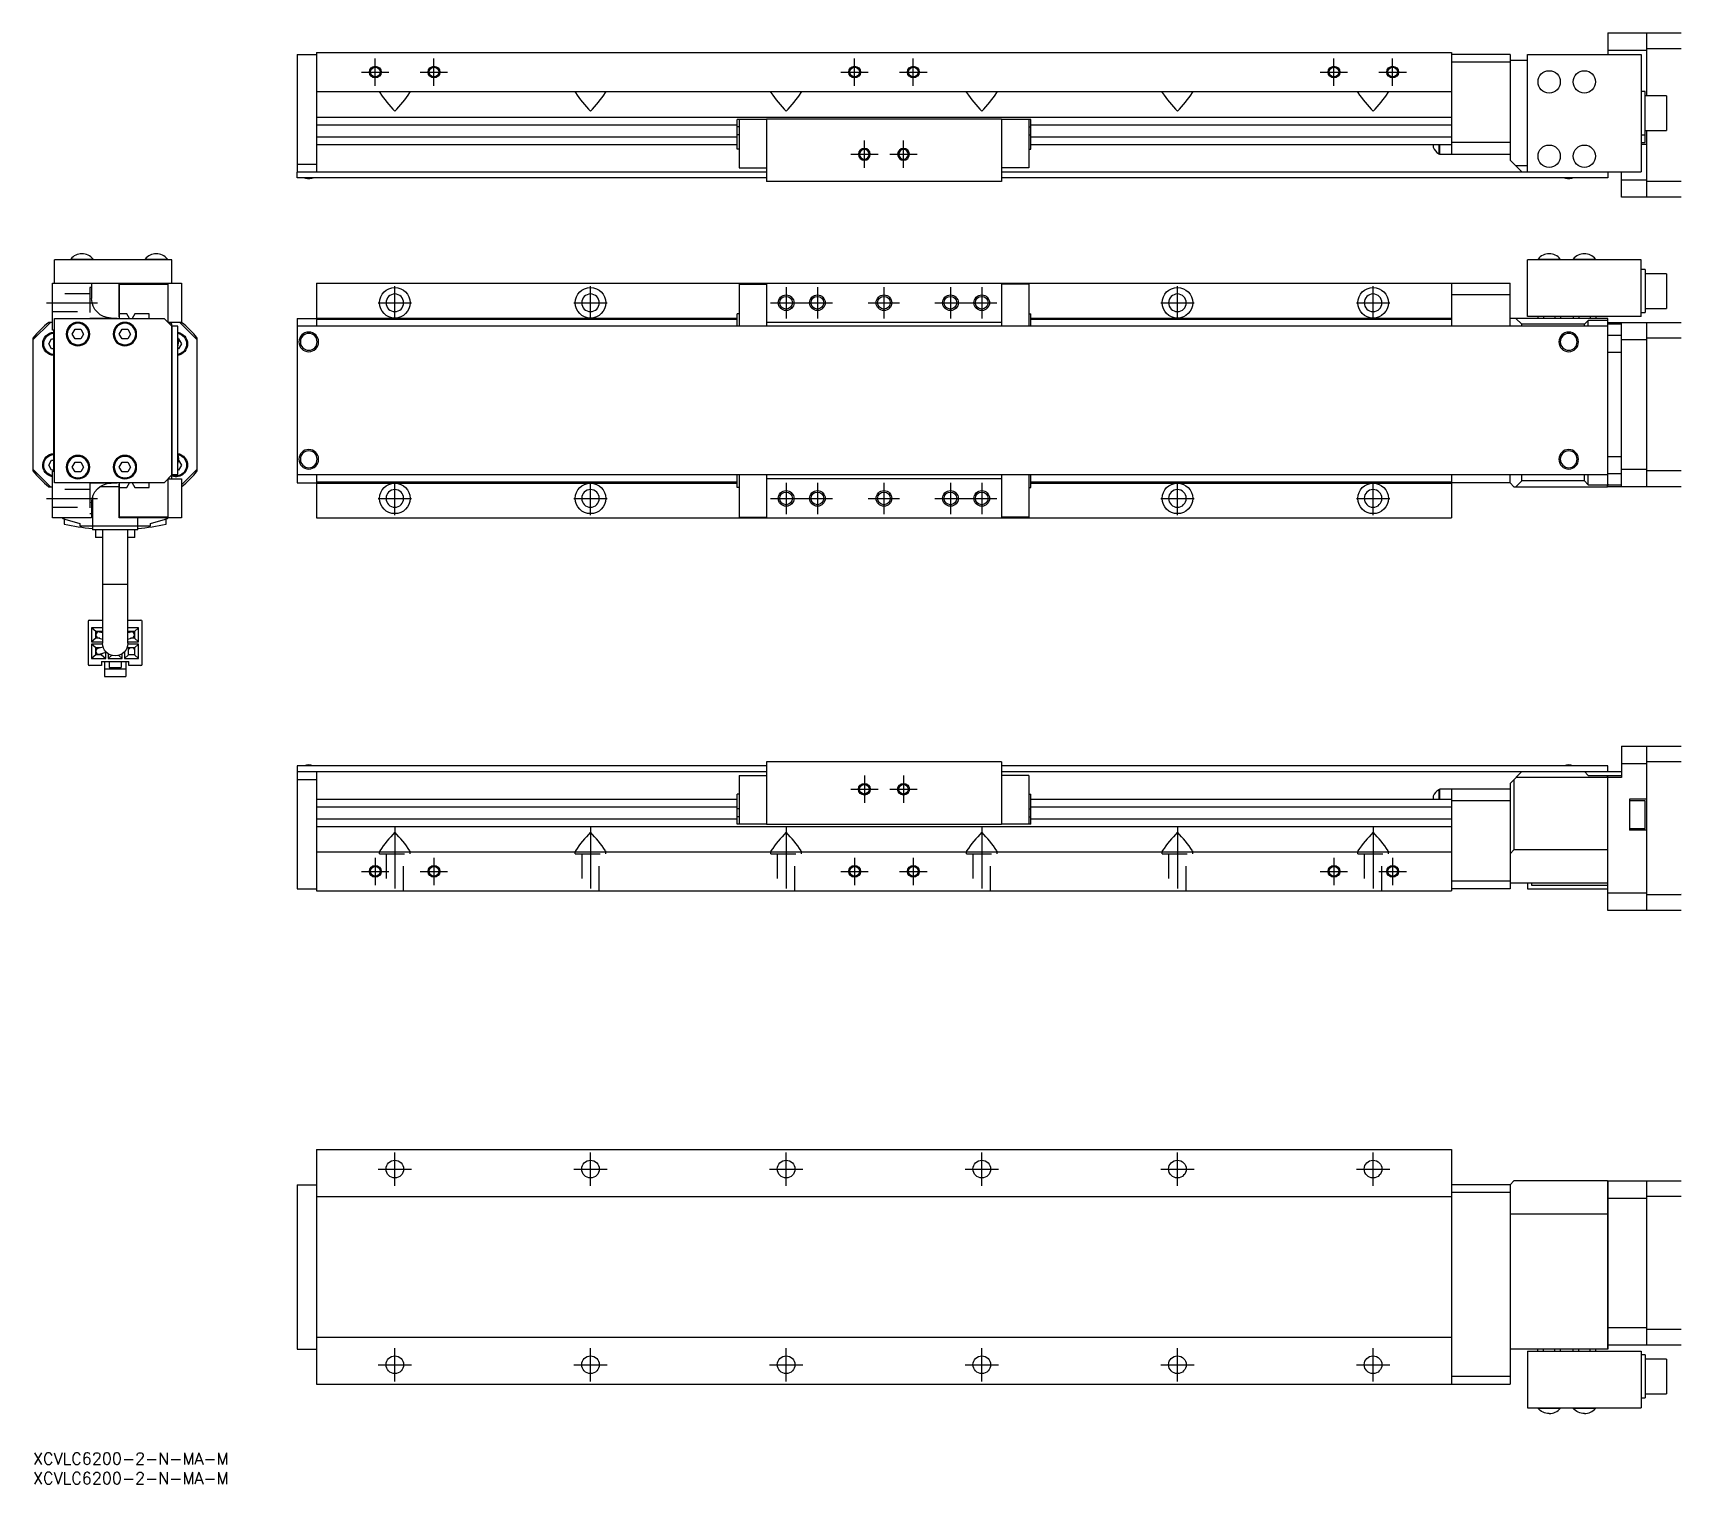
# Model space of a CAD drawing. Extents: x 0 to 658, y -8 to 363.
# Drawn here: x 0 to 421.2, y -8 to 362.9 of the extents above; entities that cross this region are included whole.
import ezdxf

# ---------------------------------------------------------------- set-up
doc = ezdxf.new("R2010")
doc.units = 0
doc.header["$LTSCALE"] = 0.5
doc.linetypes.add('CENTER', pattern=[50.8, 31.75, -6.35, 6.35, -6.35])
doc.linetypes.add('DASHED', pattern=[19.05, 12.7, -6.35])
for name, color, linetype in [('MSM_CENTER', 1, 'CENTER'), ('MSM_CONTINUOUS', 7, 'CONTINUOUS'), ('MSM_DASHED', 4, 'DASHED'), ('MSM_NARROW', 5, 'CONTINUOUS'), ('MSM_PART_NUMBER', 7, 'CONTINUOUS')]:
    doc.layers.add(name, color=color, linetype=linetype)
doc.styles.get("Standard").update_dxf_attribs({"font": 'txt.shx', "height": 3, "bigfont": 'bigfont.shx'})

msp = doc.modelspace()

# ---------------------------------------------------------------- linework, layer by layer
at = {"layer": 'MSM_CENTER'}
for p, q in [((87.48, 349.38), (87.48, 356.38)), ((102.48, 349.38), (102.48, 356.38)), ((209.98, 349.38), (209.98, 356.38)), ((224.98, 349.38), (224.98, 356.38)), ((332.48, 349.38), (332.48, 356.38)), ((347.48, 349.38), (347.48, 356.38)), ((83.98, 352.88), (90.98, 352.88)), ((98.98, 352.88), (105.98, 352.88)), ((206.48, 352.88), (213.48, 352.88)), ((221.48, 352.88), (228.48, 352.88)), ((328.98, 352.88), (335.98, 352.88)), ((343.98, 352.88), (350.98, 352.88)), ((212.48, 328.38), (212.48, 335.38)), ((222.48, 328.38), (222.48, 335.38)), ((208.98, 331.88), (215.98, 331.88)), ((218.98, 331.88), (225.98, 331.88)), ((92.48, 289.67), (92.48, 298.17)), ((142.48, 289.67), (142.48, 298.17)), ((192.48, 297.92), (192.48, 289.92)), ((200.48, 297.92), (200.48, 289.92)), ((217.48, 297.92), (217.48, 289.92)), ((234.48, 297.92), (234.48, 289.92)), ((242.48, 297.92), (242.48, 289.92)), ((292.48, 289.67), (292.48, 298.17)), ((342.48, 289.67), (342.48, 298.17)), ((3.5, 293.92), (16.5, 293.92)), ((88.23, 293.92), (96.73, 293.92)), ((138.23, 293.92), (146.73, 293.92)), ((188.48, 293.92), (204.48, 293.92)), ((213.48, 293.92), (221.48, 293.92)), ((230.48, 293.92), (246.48, 293.92)), ((288.23, 293.92), (296.73, 293.92)), ((338.23, 293.92), (346.73, 293.92)), ((92.48, 239.67), (92.48, 248.17)), ((142.48, 239.67), (142.48, 248.17)), ((192.48, 247.92), (192.48, 239.92)), ((200.48, 247.92), (200.48, 239.92)), ((217.48, 247.92), (217.48, 239.92)), ((234.48, 247.92), (234.48, 239.92)), ((242.48, 247.92), (242.48, 239.92)), ((292.48, 239.67), (292.48, 248.17)), ((342.48, 239.67), (342.48, 248.17)), ((3.5, 243.92), (16.5, 243.92)), ((88.23, 243.92), (96.73, 243.92)), ((138.23, 243.92), (146.73, 243.92)), ((188.48, 243.92), (204.48, 243.92)), ((213.48, 243.92), (221.48, 243.92)), ((230.48, 243.92), (246.48, 243.92)), ((288.23, 243.92), (296.73, 243.92)), ((338.23, 243.92), (346.73, 243.92)), ((212.48, 173.09), (212.48, 166.09)), ((222.48, 173.09), (222.48, 166.09)), ((208.98, 169.59), (215.98, 169.59)), ((218.98, 169.59), (225.98, 169.59)), ((92.48, 160.09), (92.48, 141.59)), ((142.48, 160.09), (142.48, 141.59)), ((192.48, 160.09), (192.48, 141.59)), ((242.48, 160.09), (242.48, 141.59)), ((292.48, 160.09), (292.48, 141.59)), ((342.48, 160.09), (342.48, 141.59)), ((87.48, 152.09), (87.48, 145.09)), ((102.48, 152.09), (102.48, 145.09)), ((209.98, 152.09), (209.98, 145.09)), ((224.98, 152.09), (224.98, 145.09)), ((332.48, 152.09), (332.48, 145.09)), ((347.48, 152.09), (347.48, 145.09)), ((83.98, 148.59), (90.98, 148.59)), ((98.98, 148.59), (105.98, 148.59)), ((206.48, 148.59), (213.48, 148.59)), ((221.48, 148.59), (228.48, 148.59)), ((328.98, 148.59), (335.98, 148.59)), ((343.98, 148.59), (350.98, 148.59)), ((92.48, 68.25), (92.48, 76.75)), ((142.48, 68.25), (142.48, 76.75)), ((192.48, 68.25), (192.48, 76.75)), ((242.48, 68.25), (242.48, 76.75)), ((292.48, 68.25), (292.48, 76.75)), ((342.48, 68.25), (342.48, 76.75)), ((88.23, 72.5), (96.73, 72.5)), ((138.23, 72.5), (146.73, 72.5)), ((188.23, 72.5), (196.73, 72.5)), ((238.23, 72.5), (246.73, 72.5)), ((288.23, 72.5), (296.73, 72.5)), ((338.23, 72.5), (346.73, 72.5)), ((92.48, 18.25), (92.48, 26.75)), ((142.48, 18.25), (142.48, 26.75)), ((192.48, 18.25), (192.48, 26.75)), ((242.48, 18.25), (242.48, 26.75)), ((292.48, 18.25), (292.48, 26.75)), ((342.48, 18.25), (342.48, 26.75)), ((88.23, 22.5), (96.73, 22.5)), ((138.23, 22.5), (146.73, 22.5)), ((188.23, 22.5), (196.73, 22.5)), ((238.23, 22.5), (246.73, 22.5)), ((288.23, 22.5), (296.73, 22.5)), ((338.23, 22.5), (346.73, 22.5))]:
    msp.add_line(p, q, dxfattribs=at)
at = {"layer": 'MSM_CONTINUOUS'}
for p, q in [((402.48, 362.88), (402.48, 357.38)), ((402.48, 362.88), (421.18, 362.88)), ((412.48, 346.81), (412.48, 362.88)), ((412.48, 358.38), (402.48, 358.38)), ((421.18, 358.86), (412.48, 358.86)), ((67.48, 357.38), (67.48, 327.38)), ((67.48, 357.38), (72.48, 357.38)), ((72.48, 357.88), (362.48, 357.88)), ((72.48, 357.88), (72.48, 327.38)), ((362.48, 357.88), (362.48, 331.88)), ((377.48, 357.38), (362.48, 357.38)), ((377.48, 355.38), (362.48, 355.38)), ((377.48, 357.38), (377.48, 330.38)), ((381.98, 355.88), (377.48, 355.88)), ((381.98, 327.38), (381.98, 357.38)), ((381.98, 357.38), (410.98, 357.38)), ((410.98, 357.38), (410.98, 327.38)), ((72.48, 347.88), (362.48, 347.88)), ((88.74, 347.88), (88.58, 347.76)), ((88.61, 347.63), (88.58, 347.76)), ((96.22, 347.88), (96.38, 347.76)), ((96.35, 347.63), (96.38, 347.76)), ((138.74, 347.88), (138.58, 347.76)), ((138.61, 347.63), (138.58, 347.76)), ((146.22, 347.88), (146.38, 347.76)), ((146.35, 347.63), (146.38, 347.76)), ((188.74, 347.88), (188.58, 347.76)), ((188.61, 347.63), (188.58, 347.76)), ((196.22, 347.88), (196.38, 347.76)), ((196.35, 347.63), (196.38, 347.76)), ((238.74, 347.88), (238.58, 347.76)), ((238.61, 347.63), (238.58, 347.76)), ((246.22, 347.88), (246.38, 347.76)), ((246.35, 347.63), (246.38, 347.76)), ((288.74, 347.88), (288.58, 347.76)), ((288.61, 347.63), (288.58, 347.76)), ((296.22, 347.88), (296.38, 347.76)), ((296.35, 347.63), (296.38, 347.76)), ((338.74, 347.88), (338.58, 347.76)), ((338.61, 347.63), (338.58, 347.76)), ((346.22, 347.88), (346.38, 347.76)), ((346.35, 347.63), (346.38, 347.76)), ((411.98, 347.88), (410.98, 347.88)), ((411.98, 334.88), (411.98, 347.88)), ((417.48, 346.81), (411.98, 346.81)), ((417.48, 346.81), (417.48, 337.96)), ((72.48, 341.38), (362.48, 341.38)), ((72.48, 339.42), (179.98, 339.42)), ((179.98, 333.18), (179.98, 340.78)), ((187.48, 340.78), (179.98, 340.78)), ((180.48, 338.91), (179.98, 338.91)), ((180.48, 340.78), (180.48, 328.38)), ((187.48, 340.88), (187.48, 324.88)), ((247.48, 340.88), (187.48, 340.88)), ((247.48, 340.88), (247.48, 324.88)), ((254.98, 340.78), (247.48, 340.78)), ((254.48, 340.78), (254.48, 328.38)), ((254.48, 338.91), (254.98, 338.91)), ((254.98, 333.18), (254.98, 340.78)), ((254.98, 339.42), (362.48, 339.42)), ((411.98, 337.96), (417.48, 337.96)), ((412.48, 320.88), (412.48, 337.96)), ((72.48, 336.35), (179.98, 336.35)), ((72.48, 334.38), (179.98, 334.38)), ((180.48, 336.86), (179.98, 336.86)), ((180.48, 333.18), (179.98, 333.18)), ((254.48, 336.86), (254.98, 336.86)), ((254.48, 333.18), (254.98, 333.18)), ((254.98, 336.35), (362.48, 336.35)), ((254.98, 334.38), (362.48, 334.38)), ((357.83, 334.38), (357.83, 333.67)), ((359.28, 334.38), (359.28, 332.02)), ((359.48, 334.38), (359.48, 331.88)), ((377.48, 334.88), (362.48, 334.88)), ((410.98, 336.88), (411.98, 336.88)), ((410.98, 334.88), (411.98, 334.88)), ((412.48, 334.38), (410.98, 334.38)), ((67.48, 329.38), (72.48, 329.38)), ((359.28, 332.02), (359.48, 332.02)), ((359.48, 331.88), (377.48, 331.88)), ((380.48, 327.38), (377.48, 330.38)), ((381.98, 328.88), (378.98, 328.88)), ((67.48, 327.38), (187.48, 327.38)), ((67.48, 327.28), (67.58, 327.38)), ((67.48, 325.88), (67.48, 327.28)), ((187.48, 325.88), (67.48, 325.88)), ((180.48, 328.38), (187.48, 328.38)), ((247.48, 324.88), (187.48, 324.88)), ((254.48, 328.38), (247.48, 328.38)), ((247.48, 327.38), (410.98, 327.38)), ((402.48, 325.88), (247.48, 325.88)), ((402.38, 327.38), (402.48, 327.28)), ((402.48, 327.28), (402.48, 325.88)), ((405.98, 320.88), (405.98, 327.38)), ((405.98, 325.38), (412.48, 325.38)), ((421.18, 324.91), (412.48, 324.91)), ((421.18, 320.88), (405.98, 320.88)), ((5.5, 298.92), (5.5, 304.92)), ((35.5, 304.92), (5.5, 304.92)), ((9.65, 305.08), (15.35, 305.08)), ((9.65, 305.08), (9.65, 304.92)), ((15.35, 304.92), (15.35, 305.08)), ((28.65, 305.08), (34.35, 305.08)), ((28.65, 305.08), (28.65, 304.92)), ((34.35, 304.92), (34.35, 305.08)), ((35.5, 298.92), (35.5, 304.92)), ((410.98, 304.92), (381.98, 304.92)), ((381.98, 290.42), (381.98, 304.92)), ((384.63, 305.08), (390.33, 305.08)), ((384.63, 305.08), (384.63, 304.92)), ((390.33, 304.92), (390.33, 305.08)), ((393.63, 305.08), (399.33, 305.08)), ((393.63, 305.08), (393.63, 304.92)), ((399.33, 304.92), (399.33, 305.08)), ((410.98, 290.42), (410.98, 304.92)), ((411.98, 302.42), (410.98, 302.42)), ((411.98, 302.42), (411.98, 291.42)), ((417.48, 301.34), (411.98, 301.34)), ((417.48, 301.34), (417.48, 292.49)), ((5, 298.92), (38, 298.92)), ((5, 286.92), (5, 298.92)), ((15, 298.92), (15, 295.02)), ((22, 290.32), (22, 298.92)), ((22.1, 289.92), (22.1, 298.72)), ((22.1, 298.72), (34.5, 298.72)), ((34.5, 298.72), (34.5, 288.92)), ((38, 298.92), (38, 288.92)), ((72.48, 298.92), (72.48, 287.92)), ((72.48, 298.92), (377.48, 298.92)), ((180.48, 298.72), (187.48, 298.72)), ((180.48, 298.72), (180.48, 287.92)), ((187.48, 298.92), (187.48, 287.92)), ((247.48, 298.92), (247.48, 287.92)), ((254.48, 298.72), (247.48, 298.72)), ((254.48, 298.72), (254.48, 287.92)), ((362.48, 298.92), (362.48, 287.92)), ((377.48, 295.92), (362.48, 295.92)), ((377.48, 287.92), (377.48, 298.92)), ((23.97, 291.12), (22.1, 291.12)), ((24.66, 289.92), (23.97, 291.12)), ((26.02, 291.12), (25.34, 289.92)), ((29.7, 291.12), (26.02, 291.12)), ((29.7, 289.92), (29.7, 291.12)), ((180.48, 291.12), (179.98, 291.12)), ((179.98, 287.92), (179.98, 291.12)), ((254.48, 291.12), (254.98, 291.12)), ((254.98, 287.92), (254.98, 291.12)), ((410.98, 291.42), (411.98, 291.42)), ((411.98, 292.49), (417.48, 292.49)), ((4.5, 288.92), (0, 284.42)), ((5, 288.92), (4.03, 288.92)), ((5.3, 286.92), (5, 286.92)), ((5.3, 250.92), (5.3, 286.92)), ((5.5, 247.92), (5.5, 289.92)), ((5.5, 289.92), (33.5, 289.92)), ((10.06, 285.92), (10.78, 287.17)), ((10.78, 287.17), (12.22, 287.17)), ((12.22, 287.17), (12.94, 285.92)), ((20, 290.02), (21.5, 290.02)), ((21.5, 290.02), (21.5, 289.92)), ((22.1, 290.32), (22, 290.32)), ((22.06, 285.92), (22.78, 287.17)), ((22.78, 287.17), (24.22, 287.17)), ((24.22, 287.17), (24.94, 285.92)), ((33.5, 289.92), (35.5, 287.92)), ((34.7, 288.92), (34.7, 288.72)), ((38, 288.92), (34.7, 288.92)), ((35.5, 288.42), (35, 288.92)), ((35.5, 248.92), (35.5, 288.42)), ((37, 287.92), (35.5, 287.92)), ((35.6, 249.92), (35.6, 287.92)), ((37, 249.92), (37, 287.92)), ((42, 284.42), (37.5, 288.92)), ((67.48, 289.92), (72.48, 289.92)), ((67.48, 289.92), (67.48, 247.92)), ((402.48, 287.92), (67.48, 287.92)), ((72.48, 290.02), (179.98, 290.02)), ((72.48, 289.72), (179.98, 289.72)), ((247.48, 288.92), (187.48, 288.92)), ((254.98, 290.02), (362.48, 290.02)), ((254.98, 289.72), (362.48, 289.72)), ((402.48, 289.92), (377.48, 289.92)), ((380.48, 288.42), (378.98, 289.92)), ((380.48, 287.92), (380.48, 288.42)), ((396.48, 288.42), (380.48, 288.42)), ((410.98, 290.42), (381.98, 290.42)), ((384.59, 290.42), (384.59, 289.92)), ((386.04, 290.42), (386.04, 289.92)), ((388.92, 290.42), (388.92, 289.92)), ((390.37, 290.42), (390.37, 289.92)), ((393.59, 290.42), (393.59, 289.92)), ((395.04, 290.42), (395.04, 289.92)), ((397.48, 289.42), (396.48, 288.42)), ((396.48, 287.92), (396.48, 288.42)), ((397.48, 287.92), (397.48, 289.42)), ((402.48, 289.42), (397.48, 289.42)), ((397.92, 290.42), (397.92, 289.92)), ((399.37, 290.42), (399.37, 289.92)), ((402.48, 246.92), (402.48, 289.92)), ((402.48, 288.92), (421.18, 288.92)), ((405.98, 288.42), (402.48, 288.42)), ((405.98, 246.92), (405.98, 288.92)), ((412.48, 246.92), (412.48, 288.92)), ((0, 284.89), (0, 250.94)), ((4.06, 283.42), (4.78, 284.67)), ((4.78, 282.17), (4.06, 283.42)), ((4.78, 284.67), (5.3, 284.67)), ((10.78, 284.67), (10.06, 285.92)), ((12.22, 284.67), (10.78, 284.67)), ((12.94, 285.92), (12.22, 284.67)), ((22.78, 284.67), (22.06, 285.92)), ((24.22, 284.67), (22.78, 284.67)), ((24.94, 285.92), (24.22, 284.67)), ((37.11, 284.67), (37.22, 284.67)), ((37.22, 284.67), (37.94, 283.42)), ((37.94, 283.42), (37.22, 282.17)), ((42, 250.94), (42, 284.89)), ((402.48, 285.65), (405.98, 285.65)), ((412.48, 284.42), (405.98, 284.42)), ((421.18, 284.89), (412.48, 284.89)), ((5.3, 282.17), (4.78, 282.17)), ((37.22, 282.17), (37, 282.17)), ((405.98, 281.18), (402.48, 281.18)), ((4.06, 252.42), (4.78, 253.67)), ((4.78, 253.67), (5.3, 253.67)), ((10.06, 251.92), (10.78, 253.17)), ((10.78, 253.17), (12.22, 253.17)), ((12.22, 253.17), (12.94, 251.92)), ((22.06, 251.92), (22.78, 253.17)), ((22.78, 253.17), (24.22, 253.17)), ((24.22, 253.17), (24.94, 251.92)), ((37.19, 253.67), (37.22, 253.67)), ((37.22, 253.67), (37.94, 252.42)), ((402.48, 254.65), (405.98, 254.65)), ((0, 251.42), (4.5, 246.92)), ((4.78, 251.17), (4.06, 252.42)), ((5.3, 251.17), (4.78, 251.17)), ((5, 238.92), (5, 250.92)), ((5, 250.92), (5.3, 250.92)), ((10.78, 250.67), (10.06, 251.92)), ((12.22, 250.67), (10.78, 250.67)), ((12.94, 251.92), (12.22, 250.67)), ((22.78, 250.67), (22.06, 251.92)), ((24.22, 250.67), (22.78, 250.67)), ((24.94, 251.92), (24.22, 250.67)), ((35.5, 249.92), (33.5, 247.92)), ((34.5, 248.92), (34.5, 239.12)), ((34.7, 249.12), (34.7, 248.92)), ((34.7, 248.92), (38, 248.92)), ((37, 249.92), (35.5, 249.92)), ((37.22, 251.17), (37, 251.17)), ((37.94, 252.42), (37.22, 251.17)), ((38, 247.42), (42, 251.42)), ((38, 248.92), (38, 238.92)), ((402.48, 249.92), (67.48, 249.92)), ((72.48, 249.92), (72.48, 238.92)), ((179.98, 246.72), (179.98, 249.92)), ((180.48, 249.92), (180.48, 239.12)), ((187.48, 249.92), (187.48, 238.92)), ((247.48, 248.92), (187.48, 248.92)), ((247.48, 249.92), (247.48, 238.92)), ((254.48, 249.92), (254.48, 239.12)), ((254.98, 246.72), (254.98, 249.92)), ((362.48, 249.92), (362.48, 238.92)), ((377.48, 247.92), (377.48, 249.92)), ((380.48, 248.42), (380.48, 249.92)), ((396.48, 248.42), (396.48, 249.92)), ((397.48, 247.42), (397.48, 249.92)), ((405.98, 250.18), (402.48, 250.18)), ((405.98, 251.42), (412.48, 251.42)), ((421.18, 250.94), (412.48, 250.94)), ((4.03, 246.92), (5, 246.92)), ((33.5, 247.92), (5.5, 247.92)), ((22, 246.92), (17.14, 246.92)), ((17.14, 246.92), (17.14, 246.92)), ((21.5, 247.82), (20, 247.82)), ((21.5, 247.92), (21.5, 247.82)), ((22, 247.52), (22.1, 247.52)), ((22, 238.92), (22, 247.52)), ((22.1, 239.12), (22.1, 247.92)), ((22.1, 246.72), (23.97, 246.72)), ((23.97, 246.72), (24.66, 247.91)), ((25.34, 247.91), (26.02, 246.72)), ((26.02, 246.72), (29.7, 246.72)), ((29.7, 246.72), (29.7, 247.92)), ((67.48, 247.92), (72.48, 247.92)), ((72.48, 248.12), (179.98, 248.12)), ((72.48, 247.82), (179.98, 247.82)), ((180.48, 246.72), (179.98, 246.72)), ((254.48, 246.72), (254.98, 246.72)), ((254.98, 248.12), (362.48, 248.12)), ((254.98, 247.82), (362.48, 247.82)), ((377.48, 247.92), (362.48, 247.92)), ((377.48, 247.92), (378.48, 246.92)), ((378.48, 246.92), (402.38, 246.92)), ((378.98, 246.92), (380.48, 248.42)), ((396.48, 248.42), (380.48, 248.42)), ((396.48, 248.42), (397.48, 247.42)), ((397.48, 247.42), (402.39, 247.42)), ((402.48, 247.02), (402.38, 246.92)), ((402.48, 247.54), (402.39, 247.42)), ((402.39, 246.92), (402.39, 247.42)), ((402.48, 247.42), (405.98, 247.42)), ((421.18, 246.92), (402.48, 246.92)), ((15, 242.82), (15, 238.92)), ((15.22, 244.26), (15.22, 236.92)), ((15, 238.92), (5, 238.92)), ((8, 238.67), (8, 237.35)), ((8.17, 238.61), (12, 237.52)), ((12, 237.52), (12, 236.92)), ((12, 236.92), (30, 236.92)), ((15.18, 236.92), (15.18, 235.92)), ((26.82, 235.92), (15.18, 235.92)), ((16, 235.92), (16, 233.92)), ((17.75, 235.92), (17.75, 206.92)), ((38, 238.92), (22, 238.92)), ((34.5, 239.12), (22.1, 239.12)), ((24.25, 206.92), (24.25, 235.92)), ((26, 233.92), (26, 235.92)), ((26.78, 236.92), (26.78, 238.92)), ((26.82, 235.92), (26.82, 236.92)), ((30, 237.52), (33.83, 238.61)), ((30, 236.92), (30, 237.52)), ((34, 237.35), (34, 238.67)), ((72.48, 238.92), (362.48, 238.92)), ((180.48, 239.12), (187.48, 239.12)), ((254.48, 239.12), (247.48, 239.12)), ((17.75, 233.92), (16, 233.92)), ((26, 233.92), (24.25, 233.92)), ((24.25, 221.92), (17.75, 221.92)), ((14.1, 212.52), (14.1, 201.52)), ((14.4, 212.82), (17.75, 212.82)), ((16.05, 209.92), (15, 210.82)), ((17.75, 210.82), (15, 210.82)), ((15, 210.82), (15, 207.27)), ((24.25, 212.82), (27.6, 212.82)), ((27, 210.82), (24.25, 210.82)), ((25.95, 209.92), (27, 210.82)), ((27, 207.27), (27, 210.82)), ((27.9, 201.52), (27.9, 212.52)), ((16.05, 208.17), (15, 207.27)), ((15, 207.27), (17.75, 207.27)), ((17.76, 206.67), (15, 206.67)), ((15, 206.67), (15, 203.02)), ((16.05, 205.72), (15, 206.67)), ((16.05, 208.17), (16.05, 209.92)), ((17.55, 209.92), (16.05, 209.92)), ((16.05, 209.54), (16.42, 209.92)), ((17.11, 208.17), (16.05, 208.17)), ((16.59, 208.32), (17.75, 207.98)), ((17.75, 209.54), (17.01, 209.76)), ((17.17, 209.92), (17.46, 209.63)), ((17.55, 209.92), (17.75, 210.09)), ((17.55, 209.6), (17.55, 209.92)), ((27, 206.67), (24.24, 206.67)), ((24.45, 209.92), (24.25, 210.09)), ((24.99, 209.76), (24.25, 209.54)), ((24.25, 207.98), (25.41, 208.32)), ((24.25, 207.27), (27, 207.27)), ((24.45, 209.92), (24.45, 209.6)), ((25.95, 209.92), (24.45, 209.92)), ((24.54, 209.63), (24.82, 209.92)), ((25.95, 208.17), (24.89, 208.17)), ((25.57, 209.92), (25.95, 209.54)), ((25.95, 209.92), (25.95, 208.17)), ((25.95, 208.17), (27, 207.27)), ((25.95, 205.72), (27, 206.67)), ((27, 203.02), (27, 206.67)), ((16.05, 203.97), (15, 203.02)), ((15, 203.02), (18.6, 203.02)), ((17.14, 205.72), (16.05, 205.72)), ((16.05, 203.97), (16.05, 205.72)), ((16.05, 205.34), (16.42, 205.72)), ((17.55, 203.97), (16.05, 203.97)), ((17.9, 205.93), (16.6, 205.56)), ((17, 204.12), (18.72, 204.6)), ((17.5, 202.22), (24.5, 202.22)), ((17.5, 202.22), (17.5, 201.22)), ((17.55, 204.27), (17.55, 203.97)), ((17.55, 203.97), (18.6, 203.02)), ((17.73, 205.88), (17.88, 206.01)), ((18.3, 202.22), (18.3, 198.42)), ((18.6, 203.02), (18.6, 204.56)), ((19.2, 204.21), (19.2, 203.02)), ((20.07, 203.8), (19.2, 203.02)), ((19.2, 203.02), (22.8, 203.02)), ((19.5, 202.22), (19.5, 200.72)), ((21.93, 203.8), (22.8, 203.02)), ((22.5, 202.22), (22.5, 200.72)), ((22.8, 203.02), (22.8, 204.21)), ((23.4, 204.72), (23.4, 203.02)), ((24.45, 203.97), (23.4, 203.02)), ((23.4, 203.02), (27, 203.02)), ((23.7, 202.22), (23.7, 198.42)), ((24.45, 205.72), (24.12, 206.01)), ((24.45, 203.97), (24.45, 205.72)), ((25.95, 205.72), (24.45, 205.72)), ((24.45, 205.34), (24.82, 205.72)), ((25.95, 203.97), (24.45, 203.97)), ((24.5, 201.22), (24.5, 202.22)), ((25.57, 205.72), (25.95, 205.34)), ((25.95, 205.72), (25.95, 203.97)), ((25.95, 203.97), (27, 203.02)), ((17.5, 201.22), (14.4, 201.22)), ((18.3, 200.33), (23.7, 200.33)), ((18.3, 198.42), (23.7, 198.42)), ((19.5, 200.72), (22.5, 200.72)), ((27.6, 201.22), (24.5, 201.22)), ((405.98, 180.59), (405.98, 172.59)), ((405.98, 180.59), (421.18, 180.59)), ((412.48, 138.59), (412.48, 180.59)), ((67.48, 175.59), (67.48, 174.19)), ((187.48, 175.59), (67.48, 175.59)), ((67.48, 174.19), (67.58, 174.09)), ((67.48, 174.09), (187.48, 174.09)), ((67.48, 174.09), (67.48, 144.09)), ((72.48, 174.09), (72.48, 143.59)), ((180.48, 173.09), (187.48, 173.09)), ((180.48, 173.09), (180.48, 160.69)), ((247.48, 176.59), (187.48, 176.59)), ((187.48, 176.59), (187.48, 160.59)), ((247.48, 176.59), (247.48, 160.59)), ((402.48, 175.59), (247.48, 175.59)), ((247.48, 174.09), (405.98, 174.09)), ((254.48, 173.09), (247.48, 173.09)), ((254.48, 173.09), (254.48, 160.69)), ((377.48, 171.09), (380.48, 174.09)), ((396.48, 174.09), (397.48, 173.09)), ((397.48, 173.09), (405.98, 173.09)), ((402.38, 174.09), (402.48, 174.19)), ((402.39, 172.6), (402.39, 173.09)), ((402.48, 174.19), (402.48, 175.59)), ((402.48, 138.59), (402.48, 173.09)), ((412.48, 176.09), (405.98, 176.09)), ((421.18, 176.56), (412.48, 176.56)), ((67.48, 172.09), (72.48, 172.09)), ((359.28, 169.45), (359.28, 167.09)), ((359.48, 169.45), (359.28, 169.45)), ((377.48, 169.59), (359.48, 169.59)), ((359.48, 169.59), (359.48, 167.09)), ((362.48, 169.59), (362.48, 143.59)), ((377.48, 171.09), (377.48, 144.09)), ((378.48, 172.09), (378.48, 154.09)), ((402.38, 172.59), (378.98, 172.59)), ((402.39, 172.6), (402.38, 172.59)), ((402.38, 172.59), (402.38, 154.09)), ((402.39, 172.6), (402.48, 172.56)), ((405.98, 172.59), (402.48, 172.59)), ((72.48, 167.09), (179.98, 167.09)), ((72.48, 165.13), (179.98, 165.13)), ((180.48, 168.29), (179.98, 168.29)), ((179.98, 160.69), (179.98, 168.29)), ((180.48, 164.61), (179.98, 164.61)), ((254.48, 168.29), (254.98, 168.29)), ((254.48, 164.61), (254.98, 164.61)), ((254.98, 160.69), (254.98, 168.29)), ((254.98, 167.09), (362.48, 167.09)), ((254.98, 165.13), (362.48, 165.13)), ((357.83, 167.8), (357.83, 167.09)), ((377.48, 166.59), (362.48, 166.59)), ((412.48, 167.09), (407.98, 167.09)), ((407.98, 167.09), (407.98, 159.09)), ((411.98, 166.59), (407.98, 166.59)), ((411.98, 159.59), (411.98, 166.59)), ((72.48, 162.05), (179.98, 162.05)), ((72.48, 160.09), (362.48, 160.09)), ((180.48, 162.56), (179.98, 162.56)), ((187.48, 160.69), (179.98, 160.69)), ((247.48, 160.59), (187.48, 160.59)), ((254.98, 160.69), (247.48, 160.69)), ((254.48, 162.56), (254.98, 162.56)), ((254.98, 162.05), (362.48, 162.05)), ((407.98, 159.59), (411.98, 159.59)), ((412.48, 159.09), (407.98, 159.09)), ((72.48, 153.59), (362.48, 153.59)), ((88.61, 153.84), (88.58, 153.71)), ((88.74, 153.59), (88.58, 153.71)), ((96.22, 153.59), (96.38, 153.71)), ((96.35, 153.84), (96.38, 153.71)), ((138.61, 153.84), (138.58, 153.71)), ((138.74, 153.59), (138.58, 153.71)), ((146.22, 153.59), (146.38, 153.71)), ((146.35, 153.84), (146.38, 153.71)), ((188.61, 153.84), (188.58, 153.71)), ((188.74, 153.59), (188.58, 153.71)), ((196.22, 153.59), (196.38, 153.71)), ((196.35, 153.84), (196.38, 153.71)), ((238.61, 153.84), (238.58, 153.71)), ((238.74, 153.59), (238.58, 153.71)), ((246.22, 153.59), (246.38, 153.71)), ((246.35, 153.84), (246.38, 153.71)), ((288.61, 153.84), (288.58, 153.71)), ((288.74, 153.59), (288.58, 153.71)), ((296.22, 153.59), (296.38, 153.71)), ((296.35, 153.84), (296.38, 153.71)), ((338.61, 153.84), (338.58, 153.71)), ((338.74, 153.59), (338.58, 153.71)), ((346.22, 153.59), (346.38, 153.71)), ((346.35, 153.84), (346.38, 153.71)), ((377.48, 153.09), (378.48, 154.09)), ((402.38, 154.09), (378.48, 154.09)), ((402.38, 154.09), (402.39, 154.08)), ((402.39, 154.08), (402.48, 154.12)), ((402.39, 154.08), (402.39, 145.6)), ((67.48, 144.09), (72.48, 144.09)), ((72.48, 143.59), (362.48, 143.59)), ((377.48, 146.09), (362.48, 146.09)), ((377.48, 144.09), (362.48, 144.09)), ((402.38, 145.59), (377.48, 145.59)), ((381.98, 145.59), (381.98, 144.09)), ((381.98, 144.09), (402.48, 144.09)), ((382.98, 145.59), (382.98, 145.09)), ((382.98, 145.09), (402.48, 145.09)), ((402.39, 145.6), (402.38, 145.59)), ((402.48, 145.69), (402.39, 145.6)), ((402.48, 143.09), (412.48, 143.09)), ((421.18, 142.62), (412.48, 142.62)), ((421.23, 142.87), (421.18, 142.87)), ((421.18, 138.59), (402.48, 138.59)), ((72.48, 77.5), (362.48, 77.5)), ((72.48, 77.5), (72.48, 17.5)), ((362.48, 77.5), (362.48, 17.5)), ((67.48, 68.5), (67.48, 26.5)), ((67.48, 68.5), (72.48, 68.5)), ((377.48, 68.5), (362.48, 68.5)), ((377.48, 68.5), (378.48, 69.5)), ((377.48, 68.5), (377.48, 17.5)), ((402.38, 69.5), (378.48, 69.5)), ((402.38, 69.5), (402.39, 69.49)), ((402.39, 69.49), (402.39, 61.01)), ((402.39, 69.49), (402.48, 69.4)), ((402.48, 69.5), (402.48, 26.5)), ((402.48, 69.5), (421.18, 69.5)), ((412.48, 27.5), (412.48, 69.5)), ((421.23, 69.45), (421.18, 69.45)), ((72.48, 65.5), (362.48, 65.5)), ((377.48, 66.5), (362.48, 66.5)), ((412.48, 65), (402.48, 65)), ((421.18, 65.47), (412.48, 65.47)), ((402.38, 61), (377.48, 61)), ((402.39, 61.01), (402.38, 61)), ((402.38, 61), (402.38, 26.5)), ((402.48, 60.97), (402.39, 61.01)), ((72.48, 29.5), (362.48, 29.5)), ((402.48, 32), (412.48, 32)), ((421.18, 31.53), (412.48, 31.53)), ((67.48, 26.5), (72.48, 26.5)), ((402.48, 26.5), (377.48, 26.5)), ((381.98, 26), (381.98, 11.5)), ((381.98, 26), (410.98, 26)), ((384.59, 26), (384.59, 26.5)), ((386.04, 26), (386.04, 26.5)), ((388.92, 26), (388.92, 26.5)), ((390.37, 26), (390.37, 26.5)), ((393.59, 26), (393.59, 26.5)), ((395.04, 26), (395.04, 26.5)), ((397.92, 26), (397.92, 26.5)), ((399.37, 26), (399.37, 26.5)), ((421.18, 27.5), (402.48, 27.5)), ((410.98, 26), (410.98, 11.5)), ((411.98, 25), (410.98, 25)), ((411.98, 25), (411.98, 14)), ((417.48, 23.93), (411.98, 23.93)), ((417.48, 23.93), (417.48, 15.08)), ((72.48, 17.5), (377.48, 17.5)), ((377.48, 19.5), (362.48, 19.5)), ((410.98, 14), (411.98, 14)), ((411.98, 15.08), (417.48, 15.08)), ((381.98, 11.5), (410.98, 11.5)), ((384.63, 11.5), (384.63, 11.34)), ((390.33, 11.34), (384.63, 11.34)), ((390.33, 11.34), (390.33, 11.5)), ((393.63, 11.5), (393.63, 11.34)), ((399.33, 11.34), (393.63, 11.34)), ((399.33, 11.34), (399.33, 11.5))]:
    msp.add_line(p, q, dxfattribs=at)
for centre, radius in [((87.48, 352.88), 1.23), ((102.48, 352.88), 1.23), ((209.98, 352.88), 1.23), ((224.98, 352.88), 1.23), ((332.48, 352.88), 1.23), ((347.48, 352.88), 1.23), ((387.48, 350.38), 2.85), ((396.48, 350.38), 2.85), ((387.48, 331.38), 2.85), ((396.48, 331.38), 2.85), ((92.48, 293.92), 3.9), ((142.48, 293.92), 3.9), ((192.48, 293.92), 1.62), ((200.48, 293.92), 1.62), ((217.48, 293.92), 1.62), ((234.48, 293.92), 1.62), ((242.48, 293.92), 1.62), ((292.48, 293.92), 3.9), ((342.48, 293.92), 3.9), ((92.48, 243.92), 3.9), ((142.48, 243.92), 3.9), ((192.48, 243.92), 1.62), ((200.48, 243.92), 1.62), ((217.48, 243.92), 1.62), ((234.48, 243.92), 1.62), ((242.48, 243.92), 1.62), ((292.48, 243.92), 3.9), ((342.48, 243.92), 3.9), ((212.48, 169.59), 1.23), ((222.48, 169.59), 1.23), ((87.48, 148.59), 1.23), ((102.48, 148.59), 1.23), ((209.98, 148.59), 1.23), ((224.98, 148.59), 1.23), ((332.48, 148.59), 1.23), ((347.48, 148.59), 1.23), ((92.48, 72.5), 2.25), ((142.48, 72.5), 2.25), ((192.48, 72.5), 2.25), ((242.48, 72.5), 2.25), ((292.48, 72.5), 2.25), ((342.48, 72.5), 2.25), ((92.48, 22.5), 2.25), ((142.48, 22.5), 2.25), ((192.48, 22.5), 2.25), ((242.48, 22.5), 2.25), ((292.48, 22.5), 2.25), ((342.48, 22.5), 2.25)]:
    msp.add_circle(centre, radius, dxfattribs=at)
at = {"layer": 'MSM_CONTINUOUS', "extrusion": (0, 0, -1)}
for centre, radius in [((-212.48, 331.88), 1.23), ((-222.48, 331.88), 1.23), ((-92.48, 293.92), 2.25), ((-142.48, 293.92), 2.25), ((-292.48, 293.92), 2.25), ((-342.48, 293.92), 2.25), ((-11.5, 285.92), 3), ((-11.5, 285.92), 2.75), ((-23.5, 285.92), 3), ((-23.5, 285.92), 2.75), ((-70.48, 283.92), 2.5), ((-392.48, 283.92), 2.5), ((-70.48, 283.92), 2.15), ((-392.48, 283.92), 2.15), ((-11.5, 251.92), 3), ((-11.5, 251.92), 2.75), ((-23.5, 251.92), 3), ((-23.5, 251.92), 2.75), ((-70.48, 253.92), 2.5), ((-70.48, 253.92), 2.15), ((-392.48, 253.92), 2.5), ((-392.48, 253.92), 2.15), ((-92.48, 243.92), 2.25), ((-142.48, 243.92), 2.25), ((-292.48, 243.92), 2.25), ((-342.48, 243.92), 2.25)]:
    msp.add_circle(centre, radius, dxfattribs=at)
at = {"layer": 'MSM_CONTINUOUS'}
for centre, radius, start, end in [((118.51, 368.07), 36.22, 214.3615, 224.0577), ((66.45, 368.07), 36.22, 315.9423, 325.6385), ((168.51, 368.07), 36.22, 214.3615, 224.0577), ((116.45, 368.07), 36.22, 315.9423, 325.6385), ((218.51, 368.07), 36.22, 214.3615, 224.0577), ((166.45, 368.07), 36.22, 315.9423, 325.6385), ((268.51, 368.07), 36.22, 214.3615, 224.0577), ((216.45, 368.07), 36.22, 315.9423, 325.6385), ((318.51, 368.07), 36.22, 214.3615, 224.0577), ((266.45, 368.07), 36.22, 315.9423, 325.6385), ((368.51, 368.07), 36.22, 214.3615, 224.0577), ((316.45, 368.07), 36.22, 315.9423, 325.6385), ((360.85, 334.87), 3.25, 201.5574, 241.0598), ((70.47, 328.68), 3, 248.96, 270), ((70.49, 328.68), 3, 270, 291.04), ((392.47, 328.68), 3, 248.96, 270), ((392.49, 328.68), 3, 270, 291.04), ((12.5, 302.72), 3.7, 90, 140.3692), ((12.5, 302.72), 3.7, 39.6308, 90), ((31.5, 302.72), 3.7, 90, 140.3692), ((31.5, 302.72), 3.7, 39.6308, 90), ((387.48, 302.72), 3.7, 89.9943, 140.3692), ((387.48, 302.72), 3.7, 39.6308, 90), ((396.48, 302.72), 3.7, 89.9943, 140.3692), ((396.48, 302.72), 3.7, 39.6308, 90), ((21, 267.92), 27, 128.9424, 141.0576), ((21, 267.92), 27, 38.9424, 51.0576), ((34.2, 283.91), 3, 338.96, 0), ((34.2, 253.91), 3, 338.96, 0), ((21, 267.92), 27, 218.9424, 231.0576), ((21, 267.92), 27, 308.9424, 321.0576), ((9, 241.5), 3, 239.3478, 254.0042), ((21, 295.92), 60, 257.4867, 264.4336), ((21, 295.92), 60, 275.5664, 282.5133), ((33, 241.5), 3, 285.9958, 300.6522), ((14.4, 212.52), 0.3, 90, 180), ((27.6, 212.52), 0.3, 0, 90), ((16.8, 209.04), 0.75, 73.4791, 253.4791), ((25.2, 209.04), 0.75, 286.5209, 106.5209), ((16.8, 204.84), 0.75, 105.6242, 285.6242), ((14.4, 201.52), 0.3, 180, 270), ((27.6, 201.52), 0.3, 270, 0), ((70.47, 172.79), 3, 90, 111.04), ((70.49, 172.79), 3, 68.96, 90), ((392.47, 172.79), 3, 90, 111.04), ((392.49, 172.79), 3, 68.96, 90), ((360.85, 166.6), 3.25, 118.9402, 158.4426), ((118.51, 133.4), 36.22, 135.9423, 145.6385), ((66.45, 133.4), 36.22, 34.3615, 44.0577), ((168.51, 133.4), 36.22, 135.9423, 145.6385), ((116.45, 133.4), 36.22, 34.3615, 44.0577), ((218.51, 133.4), 36.22, 135.9423, 145.6385), ((166.45, 133.4), 36.22, 34.3615, 44.0577), ((268.51, 133.4), 36.22, 135.9423, 145.6385), ((216.45, 133.4), 36.22, 34.3615, 44.0577), ((318.51, 133.4), 36.22, 135.9423, 145.6385), ((266.45, 133.4), 36.22, 34.3615, 44.0577), ((368.51, 133.4), 36.22, 135.9423, 145.6385), ((316.45, 133.4), 36.22, 34.3615, 44.0577), ((387.48, 13.7), 3.7, 270, 320.3692), ((396.48, 13.7), 3.7, 270, 320.3692)]:
    msp.add_arc(centre, radius, start, end, dxfattribs=at)
at = {"layer": 'MSM_CONTINUOUS', "extrusion": (0, 0, -1)}
for centre, radius, start, end in [((-20, 295.02), 5, 270, 0), ((-5.5, 283.42), 3, 273.8226, 86.1774), ((-5.5, 283.42), 2.75, 274.1706, 85.8294), ((-36.5, 283.42), 3, 99.5941, 260.4059), ((-36.5, 283.42), 2.75, 100.4757, 259.5243), ((-34.2, 283.92), 3, 159.0034, 180.1444), ((-5.5, 252.42), 3, 279.5941, 86.1774), ((-5.5, 252.42), 2.75, 280.4757, 85.8294), ((-36.5, 252.42), 3, 99.5941, 289.4712), ((-36.5, 252.42), 2.75, 100.4757, 291.3237), ((-34.2, 253.92), 3, 159.0034, 180.1444), ((-20, 242.82), 5, 0, 90), ((-21, 206.92), 3.25, 180, 360), ((-387.48, 13.7), 3.7, 269.9943, 320.3692), ((-396.48, 13.7), 3.7, 269.9943, 320.3692)]:
    msp.add_arc(centre, radius, start, end, dxfattribs=at)
at = {"layer": 'MSM_DASHED'}
for p, q in [((14.5, 296.17), (5, 296.17)), ((14.5, 297.82), (14.5, 290.02)), ((15, 297.82), (14.5, 297.82)), ((5, 291.67), (14.5, 291.67)), ((14.5, 290.02), (20, 290.02)), ((14.5, 246.17), (5, 246.17)), ((14.5, 247.82), (14.5, 240.02)), ((20, 247.82), (14.5, 247.82)), ((5, 241.67), (14.5, 241.67)), ((14.5, 240.02), (15, 240.02)), ((88.58, 153.09), (88.58, 153.71)), ((88.58, 153.09), (96.38, 153.09)), ((90.23, 153.09), (90.23, 143.59)), ((94.73, 143.59), (94.73, 153.09)), ((96.38, 153.09), (96.38, 153.71)), ((138.58, 153.09), (138.58, 153.71)), ((138.58, 153.09), (146.38, 153.09)), ((140.23, 153.09), (140.23, 143.59)), ((144.73, 143.59), (144.73, 153.09)), ((146.38, 153.09), (146.38, 153.71)), ((188.58, 153.09), (188.58, 153.71)), ((188.58, 153.09), (196.38, 153.09)), ((190.23, 153.09), (190.23, 143.59)), ((194.73, 143.59), (194.73, 153.09)), ((196.38, 153.09), (196.38, 153.71)), ((238.58, 153.09), (238.58, 153.71)), ((238.58, 153.09), (246.38, 153.09)), ((240.23, 153.09), (240.23, 143.59)), ((244.73, 143.59), (244.73, 153.09)), ((246.38, 153.09), (246.38, 153.71)), ((288.58, 153.09), (288.58, 153.71)), ((288.58, 153.09), (296.38, 153.09)), ((290.23, 153.09), (290.23, 143.59)), ((294.73, 143.59), (294.73, 153.09)), ((296.38, 153.09), (296.38, 153.71)), ((338.58, 153.09), (338.58, 153.71)), ((338.58, 153.09), (346.38, 153.09)), ((340.23, 153.09), (340.23, 143.59)), ((344.73, 143.59), (344.73, 153.09)), ((346.38, 153.09), (346.38, 153.71))]:
    msp.add_line(p, q, dxfattribs=at)
at = {"layer": 'MSM_NARROW'}
for centre, radius in [((87.48, 352.88), 1.5), ((102.48, 352.88), 1.5), ((209.98, 352.88), 1.5), ((224.98, 352.88), 1.5), ((332.48, 352.88), 1.5), ((347.48, 352.88), 1.5), ((192.48, 293.92), 2), ((200.48, 293.92), 2), ((217.48, 293.92), 2), ((234.48, 293.92), 2), ((242.48, 293.92), 2), ((192.48, 243.92), 2), ((200.48, 243.92), 2), ((217.48, 243.92), 2), ((234.48, 243.92), 2), ((242.48, 243.92), 2), ((212.48, 169.59), 1.5), ((222.48, 169.59), 1.5), ((87.48, 148.59), 1.5), ((102.48, 148.59), 1.5), ((209.98, 148.59), 1.5), ((224.98, 148.59), 1.5), ((332.48, 148.59), 1.5), ((347.48, 148.59), 1.5)]:
    msp.add_circle(centre, radius, dxfattribs=at)
at = {"layer": 'MSM_NARROW', "extrusion": (0, 0, -1)}
for centre in [(-212.48, 331.88), (-222.48, 331.88)]:
    msp.add_circle(centre, 1.5, dxfattribs=at)

# ---------------------------------------------------------------- texts
at = {"layer": 'MSM_PART_NUMBER'}
for p in [(0, -3), (0, -8)]:
    msp.add_text('XCVLC6200-2-N-MA-M', height=3, dxfattribs=at).set_placement(p)

doc.saveas('drawing.dxf')
